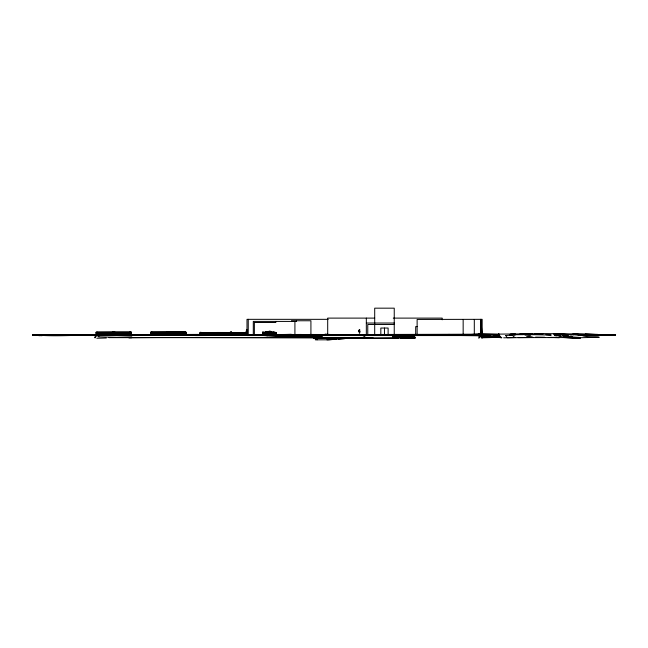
<?xml version="1.0" encoding="UTF-8"?>
<svg xmlns="http://www.w3.org/2000/svg" width="648" height="648" viewBox="0 0 648 648"><rect width="100%" height="100%" fill="white"/><g stroke="black" fill="none" stroke-linecap="round" stroke-linejoin="round"><path stroke-width="0.97" d="M231.134 332.003L231.134 334.862L231.134 332.003L230.332 332.003L230.34 334.862M315.722 337.867L315.309 339.827L328.82 339.819L349.013 338.199M412.825 336.733L412.825 335.47M417.126 334.449L417.126 319.432L482.161 319.334L482.161 335.559L480.913 334.457L480.913 319.334L482.161 335.559L247.001 335.559M480.557 333.971L482.274 333.866L482.274 334.635M95.086 337.843L95.207 337.057M106.742 334.773L112.161 334.814L95.329 334.805L128.912 334.757L117.62 334.7M314.045 334.587L183.967 334.789M274.023 333.104L273.634 333.558C275.991 333.42 272.322 333.971 274.274 333.015C273.91 335.316 274.59 331.906 274.023 334.117M288.198 334.514L297.181 334.603L274.841 334.676M403.088 337.932L414.987 337.924L369.004 338.191L398.512 338.07M475.794 334.805L475.373 334.919L482.274 334.83L482.274 333.866L479.334 334.125L483.594 333.68L499.179 334.125L498.547 334.676M615.487 335.486L615.47 334.49L615.487 335.486C601.879 333.931 585.743 337.624 573.221 333.639C584.763 333.623 596.217 334.976 607.897 334.514L607.451 334.514L615.6 334.651L615.479 335.372M112.339 333.72L129.956 333.801C132.006 335.259 132.087 330.65 129.956 332.116L96.188 332.116L96.188 333.801L112.339 333.801M113.805 332.537L113.805 332.084L113.805 333.769M166.876 333.801L150.725 333.801L150.725 332.116L184.494 332.116C186.624 330.634 186.551 335.324 184.494 333.72M330.869 334.846L314.045 334.911L379.185 334.919L364.508 334.87M412.574 335.259L412.574 336.644L412.574 335.178M496.805 334.805L398.156 334.862L421.88 334.984L421.467 334.87M397.856 337.859L397.88 338.207M482.274 334.878L482.274 333.866M244.004 334.951L249.529 335.267L196.279 335.591L179.456 334.984M247.228 331.873C245.851 332.861 245.989 330.148 247.001 330.213M359.308 331.841L359.235 330.148L359.033 331.889L359.932 331.865L359.065 331.865L359.762 331.841L359.47 331.193M500.936 337.171L501.714 337.778L495.226 336.944L481.675 336.984L480.233 335.389M276.591 334.328L275.91 333.542C277.393 334.903 274.242 331.841 276.145 332.902M425.145 334.854L482.274 334.724M36.774 334.846L43.748 334.919M274.501 334.004C275.505 332.513 272.411 333.218 274.096 334.101C275.173 334.133 273.966 331.063 274.46 332.74M359.794 332.051L359.405 331.8L359.81 332.051M271.188 332.132L272.233 332.286L271.796 332.934M414.979 334.903L398.156 334.976L431.803 334.765M184.494 333.801L168.342 333.801L168.342 332.084L185.077 332.238L185.077 335.097L184.421 335.097L184.421 332.238M247.188 331.825L246.345 332.108L246.734 330.172M240.019 335L324.194 335.073L323.798 335.202M263.858 333.461C261.095 330.334 263.574 337.365 265.461 332.691M275.878 333.177L276.315 332.691L272.711 332.942M95.945 335.308C95.904 333.769 94.43 338.791 95.062 337.64M247.099 331.898C245.665 331.938 247.212 332.416 246.677 331.039M274.712 334.271L274.736 332.772A0.899 0.899 0 0 0 273.594 332.772L272.8 333.445L272.719 333.923L273.472 332.894L272.784 334.392L267.3 334.392L266.733 332.837M359.178 331.792C359.616 331.322 359.915 331.97 359.389 330.78M167.459 335.097L167.451 332.238L150.725 332.254L185.96 332.084M246.548 331.979L246.483 330.286L246.767 331.889M263.882 332.416L264.295 332.367C262.003 331.954 263.396 333.858 262.667 332.294L264.311 332.367L262.489 332.213M271.115 333.777C269.438 331.411 267.373 333.25 270.248 333.769M271.601 334.392L272.792 334.36L267.721 334.344L266.401 332.456C270.767 334.886 267.324 330.01 267.924 332.035C275.027 332.051 271.488 332.562 276.388 332.554M275.886 333.882L275.651 333.469L276.186 333.825M265.291 332.408C261.338 332.351 262.14 333.518 265.891 332.392L264.951 333.023L265.882 332.392M275.708 334.084L275.724 332.902L276.299 332.61M32.4 334.886L37.657 334.862L32.611 334.733L32.619 335.486L32.692 334.49L36.458 334.773M95.702 334.651L94.632 334.854M218.311 332.635L201.585 332.489C199.365 330.942 199.43 335.713 201.593 334.174L216.748 334.101L216.724 332.456L233.142 332.489L233.15 334.214L247.479 334.101M233.142 332.489L247.455 332.489M273.286 332.74L273.205 332.157L273.399 332.74M273.853 332.74L273.78 332.157L272.16 334.166L273.804 332.537L275.311 332.918L275.351 334.392L276.761 334.287M246.75 331.833L246.329 332.116L246.896 330.091M265.664 334.004C265.85 333.493 265.729 332.789 266.369 334.004C264.465 332.27 267.64 334.765 265.502 333.323M270.297 333.031L269.082 332.683M273.78 332.157C268.029 333.971 271.245 328.042 271.852 334.02L271.504 334.279L272.022 334.166M586.019 334.716L615.495 335.065L585.209 334.174M266.563 333.906C265.137 334.141 266.83 332.375 266.36 334.004M268.094 334.392C269.609 328.317 265.421 334.23 268.402 331.792C268.596 330.796 268.361 332.772 268.321 332.4C267.859 329.751 273.845 332.262 271.601 334.247L268.612 334.247C267.413 330.415 275.165 332.797 271.139 332.44L270.945 332.91C272.128 331.76 269.325 331.152 268.418 331.493L270.475 331.557L272.022 332.748M271.974 332.554L268.377 332.618L268.353 333.137L268.612 332.537L268.037 332.165M359.041 331.565L359.089 330.934M393.701 336.596L414.671 336.596L414.647 337.916L415.368 337.916M246.459 330.772C246.702 330.002 247.342 330.229 246.426 330.456M359.656 330.018L359.122 330.188L359.186 330.593L359.664 330.018L359.162 331.42L359.681 329.848L359.049 330.998L359.211 330.035L359.705 330.043L359.122 330.723L359.705 330.026M246.475 330.853L246.961 330.261L246.483 330.286M359.178 331.671L359.648 330.026L359.162 330.423M267.3 334.352L268.612 334.247L268.394 332.594L266.968 332.505M99.314 334.643L99.314 335.591L95.475 336.344L95.475 334.643M268.353 333.137L268.369 332.618M271.05 332.116L272.241 332.343M359.608 331.719C359.438 331.298 359.689 332.165 359.697 331.987M247.001 331.395L246.88 331.873M276.153 333.412L276.315 332.691L274.533 332.456L276.404 332.667L275.57 332.991L275.376 334.392M275.675 333.161C276.615 333.137 275.206 332.529 271.796 332.392L271.075 331.962M276.372 334.328L275.789 333.801L276.388 334.392M106.564 334.789L170.959 334.724L36.199 334.967C59.09 337.219 90.412 333.793 115.133 335.097L115.133 332.238M271.609 334.247L271.917 332.497L270.508 331.679M359.162 330.221L359.527 329.978L359.3 330.512M276.178 332.562L271.229 332.416L271.245 333.096M196.279 334.579L213.103 334.692L192.27 334.7L221.486 334.733L112.096 334.87L182.453 334.781M289.097 335.356L321.91 336.571L321.91 335.308M246.329 331.808L247.204 331.646M274.914 332.748C268.037 332.594 279.944 331.995 273.278 332.894M364.476 334.579L347.652 334.546L482.274 334.214M246.613 331.638L246.848 330.286M317.439 337.867L317.099 339.827M266.879 331.484L264.983 332.221L266.846 331.436M481.577 334.83L479.739 334.83M267.138 333.599C266.976 335.032 269.357 333.671 267.3 334.392M246.345 331.654L246.54 330.577L246.475 331.015M359.551 334.19L358.968 334.409L359.81 334.441M273.659 334.166L273.78 333.218M265.737 333.218C265.745 334.473 266.595 332.497 266.134 334.028M266.109 333.129L266.15 333.914M274.274 333.015C274.104 334.311 274.849 333.445 273.845 333.185C274.209 334.141 273.164 333.793 274.436 333.104L275.562 333.939M274.25 333.153L273.958 332.157L274.226 332.57M265.704 333.283L265.891 334.028L265.194 333.68L266.757 333.866M280.39 334.967L263.849 334.894L304.325 334.927M359.186 331.468C360.021 331.695 358.7 330.755 359.51 329.97M271.115 333.769C266.393 333.526 269.795 332.319 271.269 333.518M276.161 332.886C275.781 332.189 276.558 332.489 275.829 333.25M276.267 333.477L275.837 333.477M268.385 334.263L267.762 334.125L268.199 334.352M359.057 331.752L359.583 331.752M264.951 333.566L262.764 333.623L262.966 332.554M116.98 335.138L123.387 335.129M359.081 330.683L359.421 330.148M274.396 332.448C276.72 331.614 275.481 334.311 276.161 332.667M274.558 333.364L273.974 333.931L273.869 333.218M268.321 332.367L268.45 331.557L267.219 331.614M265.915 334.012C265.793 332.432 266.231 334.765 265.502 333.388L266.547 333.501L266.126 334.068L266.417 333.688L265.607 333.639M273.796 333.129L273.804 334.004L272.136 333.866M274.963 333.955L274.963 333.169A0.907 0.907 0 0 0 273.586 332.853A0.907 0.907 0 0 0 273.586 334.271A0.907 0.907 0 0 0 274.963 333.955L274.833 332.651L276.032 332.691L271.836 332.537L272.565 332.878M275.846 332.902L275.878 333.461M274.736 332.772L275.983 332.708L275.813 333.453L275.57 332.991M262.529 332.23L262.966 333.104M266.45 333.777L266.134 333.015M231.15 331.849L231.271 333.607L231.449 332.748M268.312 331.598C266.976 332.975 268.961 331.015 267.122 332.335L265.178 332.27L266.806 331.476M276.242 332.845L276.08 333.339L273.626 333.226M216.732 334.214L234.73 334.101M303.078 335.939L321.926 336.498M109.423 334.781L198.418 334.409M275.983 333.242C276.793 332.27 275.4 332.343 276.396 332.699M272.921 334.02L272.614 334.149M272.849 333.882L273.108 333.048L272.808 333.445M265.494 333.558C265.664 333.55 265.623 334.052 266.66 333.809M276.129 333.963L274.671 333.542C274.541 334.684 273.974 332.813 273.748 333.445M503.65 337.802L533.361 337.503C531.878 336.434 524.856 335.777 526.767 337.511M272.873 333.396L273.035 332.983M359.834 334.376L359.527 334.06M266.028 333.963L266.425 333.364M117.426 334.773L112.096 334.797L124.999 334.805M273.424 332.27L273.27 332.586M481.569 335.316L479.56 335.704L480.225 335.802L481.999 338.199L482.023 337.308M95.475 336.361L95.621 335.867M99.314 335.591L98.504 336.83L116.672 337.325L131.738 336.83L131.512 337.754L128.733 337.713L162.559 337.478M355.768 334.862L356.457 334.878M262.902 333.688L264.829 334.141L262.748 333.437L263.858 333.801M273.383 332.878L273.108 333.396L273.926 332.586M497.138 337.284L493.671 337.082L500.288 337.219L492.091 337.171L492.853 337.211M274.096 332.286L274.833 332.375M274.047 333.995L274.201 333.655M274.29 333.72L273.326 333.793L274.234 333.841M265.923 333.615L266.02 333.68M273.91 333.501L274.201 333.485M266.296 333.639L265.882 333.931M274.558 333.688L274.088 333.858M560.552 334.263L560.65 335.008L556.648 334.668M555.709 334.125L557.758 334.068M412.574 335.939L412.501 335.34L412.574 336.644M412.574 336.587L412.501 335.972M392.915 336.652L394.324 336.596L395.142 335.364M365.812 335.445L362.483 337.746L359.583 338.216L359.486 337.794M109.755 334.789L94.665 334.579M412.76 335.526L412.509 335.883L412.509 335.34M523.73 333.534C535.378 335.097 531.117 333.388 523.714 333.542M570.629 336.385L565.777 336.514L572.127 336.474L565.647 336.498L571.439 336.434M570.637 336.409L571.998 336.482L565.785 336.49M273.586 332.861L273.334 333.955M415.141 337.916L414.704 337.64M491.8 336.928L481.675 336.984L482.08 337.697M273.966 333.056L273.804 334.004M268.296 333.761L267.762 334.125M264.829 334.271L263.039 334.271L262.902 333.453M359.794 334.149L359.81 334.206M231.198 332.303L231.271 333.04M263.039 334.271L262.699 333.437L264.829 334.141L262.894 333.89L262.691 333.364M270.597 331.46L271.682 332.4M369.854 334.595L309.922 334.457L322.323 334.546M176.71 334.692L185.069 334.708M499.179 334.125L546.458 333.59L573.221 334.06M292.037 334.611L302.778 334.571M499.179 334.295L499.195 334.805L482.274 334.409M334.287 337.794L313.332 337.778L317.35 337.462L315.584 338.199L361.268 337.794L360.482 338.167M275.003 332.651L275.06 333.096M94.632 334.603L97.548 334.643M272.16 334.247L273.626 333.534M273.634 332.959L275.465 333.339L273.634 332.724L272.16 334.166L274.671 333.542M137.376 334.651L145.792 334.66L128.968 334.651L131.115 334.66M500.969 337.341L500.434 337.227M481.999 337.786L500.912 337.3M492.764 337.357L481.861 337.503M265.672 332.286L265.178 332.27L267.219 331.517M346.016 338.507L346.988 338.216M347.798 338.507L348.891 338.199M478.953 337.705L478.694 338.094L479.852 337.397L478.402 335.721L452.693 335.421M481.91 335.162L482.387 335.048M61.528 334.651L62.078 334.651L58.02 334.741L65.318 334.708L57.81 334.765L102.246 335.453L128.993 335.202M105.106 335.421L125.25 335.162L73.751 334.773L125.032 335.21L112.136 335.235M320.946 335.178L320.509 335.073L376.958 334.967M41.707 335.672L42.136 335.575M357.599 334.992L358.028 334.911M155.731 335.372L156.16 335.291M225.99 335.032L229.927 335.194L227.553 335.502L228.687 335.324M182.129 335.089C179.95 335.559 192.092 335.251 184.186 335.04M274.436 333.874L274.355 332.683M263.023 332.602L263.89 332.481L262.667 332.294M342.5 337.859L342.986 337.794M276.186 334.247L275.376 334.352L275.003 333.096M192.27 334.7L204.655 334.603M90.898 334.814L78.53 334.822L78.53 335.243M276.404 334.571L291.365 334.376L276.404 334.676M250.387 334.676L250.792 334.635M263.574 335.032L280.398 334.992M144.067 335.332L142.163 335.437L143.143 335.389M34.279 334.724L46.146 334.814M393.684 336.652L394.324 336.596M269.56 331.233L270.41 331.298M494.165 337.292C484.372 337.3 507.295 337.794 498.749 337.09L500.248 337.187M263.064 333.963L263.858 334.06M358.968 334.409L359.178 334.311M214.375 335.21L215.355 335.129M338.499 339.106L345.076 338.588M280.349 334.595L381.332 334.514M94.916 334.854L98.148 334.619L94.916 334.854L97.459 334.554M71.126 334.676L55.906 334.684L78.23 334.692M514.447 335C519.259 334.668 504.938 335.138 511.539 335.057M472.117 334.805L472.505 334.919L465.466 334.773L480.589 333.971M268.134 332.181L267.891 332.189M326.997 339.827L336.62 339.252M76.658 335.235L77.242 335.227L58.109 334.773M274.404 333.194L274.282 332.699M274.833 332.651L276.016 334.036M179.407 334.797L145.735 334.765L173.834 334.708M347.652 334.522L366.987 334.579M324.988 334.238L330.828 334.498L319.505 334.579L330.869 334.562L328.115 334.53M319.505 334.651L330.828 334.619L314.005 334.643M145.808 334.741L162.583 334.741L145.735 334.814M285.849 334.587L301.271 334.465L286.1 334.498M145.735 334.733L156.751 334.514M151.251 334.781L182.42 334.789M353.144 334.481L364.476 334.53M268.061 332.4L268.402 331.638M310.076 334.546L308.521 334.562L314.045 334.554M201.617 334.101L200.038 334.214M443.58 334.554L479.901 334.643L248.249 334.651L248.249 319.334M138.939 335.462L142.868 335.356L132.953 335.332M272.241 332.659L272.719 333.015L272.249 333.023M268.499 334.036L269.009 332.902L269.001 333.59L271.083 333.631L269.009 332.902L268.442 334.093L271.577 333.955M58.109 334.797L90.72 335.154L56.052 334.66M206.429 335.332L213.103 335.162L184.453 335.121M96.819 338.24L106.369 337.997M112.339 332.254L113.805 332.221M129.956 332.254L131.423 332.221M166.876 332.254L168.342 332.221M184.494 332.254L185.96 332.221M156.176 335.283L162.64 335.129L145.816 335.178L152.871 335.372M364.694 338.216L369.571 338.183M366.655 338.248L367.683 338.224M410.006 337.964L414.542 337.802L400.172 338.094L402.683 338.013M567.243 336.587L565.874 336.571L571.909 336.555M263.858 334.927L227.942 334.789M227.942 334.984L229.927 334.951L190.796 334.716L196.287 334.676M318.338 334.692L328.131 334.603M196.247 334.643L190.747 334.676L362.313 334.554M224.913 335.332L228.687 335.283M285.906 334.611L297.221 334.603M510.535 334.044L515.589 334.044M481.488 335.267L490.188 335.154M366.314 338.207L369.433 338.167L363.528 338.102M366.501 338.256L369.781 338.216M137.376 334.789L129.892 334.814M189.662 335.486L203.14 335.34M562.893 335.227L562.99 336.328L579.539 337.438L580.244 338.135L563.355 337.567L518.254 337.6M105.859 334.886L109.625 334.854M233.896 334.903L235.467 334.886L228.145 334.959M274.768 334.708L286.1 334.611M302.754 334.579L301.19 334.473L302.616 334.579M314.029 334.716L330.861 334.587M112.161 335.121L95.11 335.202L99.549 335.202M176.604 335.162L182.428 335.21M184.405 335.194L219.85 335.372M210.009 334.967L212.414 334.943M481.901 337.495L492.391 337.414M32.619 334.862L76.966 334.838M78.214 334.716L86.127 334.66M128.912 334.781L106.685 334.805L125.485 334.789M363.366 337.64L108.896 337.64M265.21 332.303L268.45 332.448L266.603 332.303L267.081 333.007M75.905 334.716C75.735 334.692 65.732 334.7 74.585 334.716M85.585 334.668L92.615 334.643M525.074 333.55L520.02 333.72L520.433 334.214L531.392 334.141L527.691 333.542M61.698 335.235L76.966 334.943L46.429 334.911L46.429 335.51M76.966 334.943L94.738 334.886L89.821 335.21L94.041 334.619L96.05 335.21L93.596 334.903M196.255 334.733L204.663 334.7M155.706 335.073L182.428 335.081M356.1 334.554L363.577 334.53M233.766 335.089L224.978 335.097M240.489 335.065L246.75 335.065M356.1 334.976L498.976 334.838L498.596 334.02M515.938 334.708L523.503 334.676M357.72 338.086L362.264 338.094M480.735 333.485L478.945 333.445L479.309 334.23M92.291 334.651L93.182 334.643M49.904 334.66L56.854 334.651M263.647 334.651L280.382 334.757L269.325 334.765L269.325 335.186L271.553 335.3L314.061 334.846M398.164 334.498L448.643 334.789L431.811 334.87M36.507 334.911L32.692 334.911L32.692 334.49M176.442 334.749L182.396 334.741M184.38 334.741L191.322 334.733M176.483 335.057L182.477 335.113M179.456 335.048L182.428 334.984M213.103 335L184.405 335.04L213.103 335.024L196.279 334.967M239.825 334.976L381.332 334.878M103.753 335.202L153.73 335.081M493.881 334.7C496.733 335.923 499.851 334.117 498.668 334.109M573.731 334.692L562.213 334.425L562.893 335.073L568.102 334.797L562.618 334.643L562.399 333.841L564.125 334.571L573.731 334.271M179.464 335.146L213.103 335.129M42.136 335.599L38.848 335.68M580.244 337.713L599.222 337.268C596.063 336.231 586.197 337.551 581.815 335.413M374.698 318.111L327.694 318.111L327.694 334.449M393.279 318.111L442.187 318.111L442.187 319.804M328.163 319.334L247.001 319.334L247.001 334.603M254.372 322.51L275.813 322.51L275.813 321.416M366.331 323.036L394.243 323.036M394.243 324.47L367.764 324.47L367.764 334.449M417.126 326.608L415.692 326.608L415.692 334.449M268.037 331.646L268.118 331.428M113.805 332.254L130.54 332.238L130.54 335.097M131.423 332.351L96.188 332.351L112.922 332.238L112.922 335.097M96.188 332.537L131.423 332.537M150.725 332.537L185.96 332.537M200.904 332.61L216.748 332.635M217.598 332.61L234.73 332.635M234.017 332.61L247.479 332.635M273.205 332.586L274.574 332.586L273.205 332.74M247.479 332.724L200.03 332.91L247.455 332.91M96.188 332.894L131.423 332.894M150.725 332.894L185.96 332.894M96.188 332.975L131.423 332.975M150.725 332.975L185.96 332.975M96.188 333.274L131.423 333.274M150.725 333.274L185.96 333.274M200.054 333.356L247.479 333.356M273.626 333.347L275.513 333.347M96.188 333.72L131.423 333.655M150.725 333.655L185.96 333.655M200.038 333.647L247.455 333.647M200.054 334.028L247.479 334.028M265.818 333.923L266.514 333.323M266.142 334.117L265.688 333.971M266.401 332.456L267.721 334.344L268.142 334.166M479.901 334.449L248.249 334.651L482.161 335.559L480.913 334.651M177.277 334.789L182.396 334.83M208.551 334.789L229.894 334.749M103.955 334.814L112.161 334.814M315.738 334.943L347.684 334.886M176.645 335.486L190.431 335.486M200.904 335.47L201.666 335.47M215.249 335.47L216.019 335.47M217.598 335.47L218.36 335.47M231.668 335.47L232.438 335.47M234.017 335.47L234.787 335.47M248.921 335.47L249.691 335.47M266.765 335.729L267.535 335.729M285.063 336.539L285.825 336.539M287.404 336.612L288.174 336.612M392.874 336.652L414.671 336.652M392.882 337.017L414.671 337.017M302.292 337.187L302.292 335.283L302.357 337.187L301.595 337.187L301.66 335.283M304.641 337.244L304.641 335.332L304.706 337.244L303.936 337.244L303.936 335.332M548.362 337.535L555.846 337.535M372.989 337.794L365.415 337.794L367.837 337.811M315.73 337.981L349.013 337.981M359.373 338.045L360.92 338.045M369.976 338.216L317.658 337.867M531.052 334.66L527.602 334.587L551.237 335.065L545.989 334.692M565.096 335.194L568.304 335.21C552.857 336.563 576.056 337.738 580.244 338.135M184.429 334.781L190.342 334.781L184.405 334.814M130.191 334.684L133.788 334.684M108.2 334.765L112.169 334.773M265.397 335.405L261.679 335.405L320.76 337.794M495.226 336.944L499.689 336.984M162.057 337.478L342.257 337.859M361.268 337.794L318.322 338.199M314.029 337.835L334.287 337.851M138.397 335.3L145.808 335.324M501.714 337.632L493.679 337.3M585.055 334.287L597.577 334.352M271.301 333.582L268.831 333.639M249.456 334.66L247.949 334.579M125.032 335.121L103.769 334.951C109.609 335.777 99.249 335.105 102.246 335.421M492.197 337.244L499.519 337.276M585.063 334.498L605.524 334.684M303.094 335.858L304.649 335.867M569.827 334.692L571.836 334.716M240.011 334.976L245.057 335.032M606.488 335.202L585.071 334.846M246.791 330.253L247.18 330.764M398.309 336.596L404.838 336.685M314.029 337.924L315.908 337.956M602.195 334.862L582.852 334.951L573.221 333.639M496.522 337.276L500.183 337.349M580.543 334.878L553.311 333.874L589.016 335.3L585.095 334.967M364.889 338.216L366.76 338.248M125.882 335.105L128.993 335.105M201.617 332.635L200.021 332.456M448.586 334.409L457.043 334.814L440.243 334.579M266.66 333.558L266.182 333.396M563.339 337.527L578.291 338.102M365.051 338.167L366.881 338.216M166.876 333.72L168.342 333.841M129.956 333.72L131.423 333.769M365.99 338.191L366.42 338.207M313.292 335.356L321.926 335.664M310.408 335.332L321.926 335.753M321.91 336.045L292.11 335.324M291.438 334.433L297.181 334.668M325.013 334.336L330.828 334.562M319.189 337.794L260.148 335.405L179.456 335.194M266.279 332.303L267.122 332.335M353.849 338.086L349.596 337.851M349.588 337.794L351.71 337.916M565.777 336.514L567.3 336.668M272.136 334.012L273.837 334.141M565.882 336.563L566.571 336.612M559.151 336.012C568.774 336.66 547.706 334.724 556.543 335.786M497.972 334.765C502.589 336.442 497.818 337.446 494.716 336.409C503.512 336.944 499.406 334.425 493.744 335.105L498.903 334.724M274.039 332.424L276.064 332.691M273.877 333.096L274.388 333.501M266.579 332.861L266.579 334.271A0.907 0.907 0 0 1 265.324 334.149A0.907 0.907 0 0 1 265.405 332.894A0.907 0.907 0 0 1 266.668 332.942M268.353 333.526L268.612 334.247M275.116 333.445L275.262 333.931L275.303 333.412M481.723 333.534L481.877 334.093M275.441 333.015L275.465 334.028M275.019 333.185L275.036 333.647L272.84 333.704L272.832 333.242M273.456 333.218L273.48 334.06M480.913 319.334L480.913 334.449M474.304 319.432L474.304 334.449M463.158 319.432L463.158 334.449M413.691 335.162L413.691 338.086L412.889 338.086L412.898 335.162M394.243 334.449L394.243 308.173L374.698 308.173L374.698 334.449M388.112 334.449L388.112 328.042L380.83 328.042L380.83 334.449M384.466 328.042L384.466 334.449M366.331 318.111L366.331 334.449M321.133 335.964L321.197 337.867M310.919 334.449L310.919 320.76L291.487 320.76L291.487 321.416M304.009 335.332L304.009 337.244M296.46 320.76L296.46 321.416L253.295 321.416L253.295 334.449M294.913 321.416L294.913 334.449M254.372 322.421L254.372 334.449M234.787 332.61L234.787 334.514M234.09 332.61L234.09 334.514M232.438 332.61L232.438 334.514M231.741 332.61L231.741 334.514M218.36 332.61L218.36 334.514M217.663 332.61L217.663 334.514M216.019 332.61L216.019 334.514M215.314 332.61L215.314 334.514M201.666 332.61L201.666 334.514M200.969 332.61L200.969 334.514M169.671 332.238L169.663 335.097M169.007 332.238L169.007 335.097M166.795 332.238L166.803 335.097M152.045 332.238L152.045 335.097M151.389 332.238L151.389 335.097M114.477 332.238L114.469 335.097M112.258 332.238L112.266 335.097M97.508 332.238L97.516 335.097M96.852 332.238L96.852 335.097M129.883 332.238L129.875 335.097L129.883 332.238M183.433 334.579L168.075 334.7L184.996 334.676L183.433 334.554M505.659 335.51L507.279 337.705L514.966 337.511L513.329 336.425L512.714 335.04L505.659 335.51M420.584 334.765L426.992 334.789L420.584 334.765M535.094 333.558L535.037 334.174L542.822 334.174L542.627 333.59L542.368 334.303L534.543 334.214L535.094 333.558M529.57 334.247L530.356 334.643L530.526 334.068L532.267 333.987L529.683 334.068L530.364 335.202L525.082 335.162L524.078 333.987L529.529 334.214M376.61 334.846L374.09 334.894L376.61 334.846M271.917 332.497L271.958 332.967L271.917 332.497M307.638 334.951L314.045 334.943L307.638 334.951M45.984 334.976L46.607 334.984L46 334.967M573.82 337.681L564.351 337.478L573.82 337.681M229.927 334.992L227.95 335.008L229.927 335M558.981 337.357L550.46 337.397L559.248 337.713L558.981 337.357M413.691 337.406L412.898 337.43L413.691 337.406M544.725 337.357L535.499 337.292L544.725 337.357M375.273 335L374.601 334.967L375.273 335M571.253 336.523L570.572 336.466L571.261 336.531M523.803 333.68L522.879 333.566L523.803 333.68M320.501 337.867L320.501 335.964L320.428 337.867"/></g></svg>
